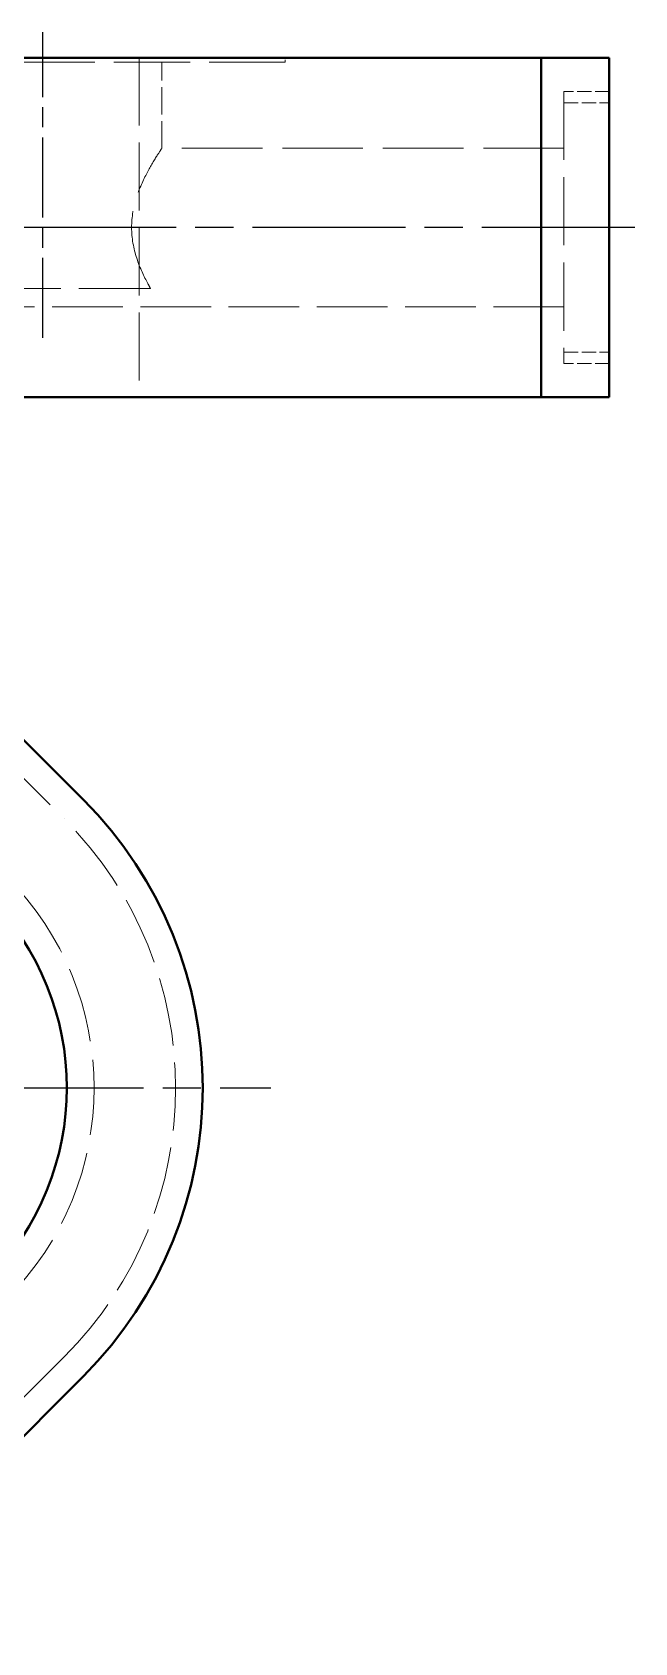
# Model space of a CAD drawing. Header units: millimetres. Extents: x 0 to 630, y 0 to 446.
# Drawn here: x 294.3 to 320.8, y 338.7 to 409.9 of the extents above; entities that cross this region are included whole.
import ezdxf

# ---------------------------------------------------------------- set-up
doc = ezdxf.new("R2010")
doc.units = ezdxf.units.MM
doc.header["$LTSCALE"] = 1.5
doc.linetypes.add('CHAIN', pattern=[0.3543, 0.2362, -0.0295, 0.0591, -0.0295])
doc.linetypes.add('DASHED', pattern=[0.2067, 0.1654, -0.0413])
for name, color, linetype, lineweight in [('가려진 것(ISO)', 2, 'DASHED', 18), ('가시적인 것(ISO)', 3, 'Continuous', 40), ('중심선(ISO)', 1, 'Continuous', 25)]:
    doc.layers.add(name, color=color, linetype=linetype, lineweight=lineweight)

msp = doc.modelspace()

# ---------------------------------------------------------------- linework, layer by layer
at = {"layer": '가려진 것(ISO)', "ltscale": 13.552266}
msp.add_line((305.423, 408.528), (284.023, 408.528), dxfattribs=at)
at = {"layer": '가려진 것(ISO)', "ltscale": 12.094824}
msp.add_line((298.973, 408.728), (298.973, 393.728), dxfattribs=at)
at = {"layer": '가려진 것(ISO)', "ltscale": 4.825131}
msp.add_line((299.973, 404.728), (299.973, 408.528), dxfattribs=at)
at = {"layer": '가려진 것(ISO)', "ltscale": 0.25386}
msp.add_line((305.423, 408.528), (305.423, 408.728), dxfattribs=at)
at = {"layer": '가려진 것(ISO)', "ltscale": 12.159042}
msp.add_line((317.723, 407.228), (317.723, 395.228), dxfattribs=at)
at = {"layer": '가려진 것(ISO)', "ltscale": 2.539495}
for p, q in [((319.723, 407.228), (317.723, 407.228)), ((317.723, 406.728), (319.723, 406.728)), ((317.723, 395.728), (319.723, 395.728)), ((319.723, 395.228), (317.723, 395.228))]:
    msp.add_line(p, q, dxfattribs=at)
at = {"layer": '가려진 것(ISO)', "ltscale": 14.312208}
msp.add_line((317.723, 404.728), (299.973, 404.728), dxfattribs=at)
at = {"layer": '가려진 것(ISO)', "ltscale": 12.786557}
msp.add_line((299.478, 398.528), (289.969, 398.528), dxfattribs=at)
at = {"layer": '가려진 것(ISO)', "ltscale": 12.561595}
msp.add_line((317.723, 397.728), (278.776, 397.728), dxfattribs=at)
at = {"layer": '가려진 것(ISO)', "ltscale": 14.191259}
for p, q in [((280.103, 390.663), (295.659, 375.107)), ((295.659, 351.348), (280.103, 335.792))]:
    msp.add_line(p, q, dxfattribs=at)
at = {"layer": '가려진 것(ISO)', "ltscale": 12.159042}
msp.add_arc((283.78, 363.228), 16.8, 315, 45, dxfattribs=at)
at = {"layer": '가려진 것(ISO)', "ltscale": 13.374947}
msp.add_arc((283.78, 363.228), 13.2, 315, 45, dxfattribs=at)
at = {"layer": '가려진 것(ISO)', "ltscale": 14.364047}
msp.add_open_spline([(299.478, 398.528), (299.437, 398.6), (299.395, 398.675), (299.191, 399.057), (299.006, 399.44), (298.726, 400.294), (298.637, 400.767), (298.637, 401.688), (298.726, 402.161), (299.006, 403.015), (299.191, 403.398), (299.514, 404.004), (299.679, 404.271), (299.909, 404.634), (299.948, 404.69), (299.973, 404.728)], degree=3, knots=[-1.4098951, -1.4098951, -1.4098951, -1.4098951, -1.3747692, -1.3747692, -1.2366847, -1.2366847, -1.0986001, -1.0986001, -0.9605155, -0.9605155, -0.822431, -0.822431, -0.6858655, -0.6858655, -0.5493, -0.5493, -0.5493, -0.5493], dxfattribs=at)
at = {"layer": '가시적인 것(ISO)'}
for p, q in [((269.223, 408.728), (316.723, 408.728)), ((316.723, 408.728), (319.723, 408.728)), ((316.723, 393.728), (316.723, 408.728)), ((319.723, 408.728), (319.723, 393.728)), ((271.223, 393.728), (316.723, 393.728)), ((319.723, 393.728), (316.723, 393.728)), ((280.951, 391.512), (296.508, 375.956)), ((296.508, 350.5), (280.951, 334.943))]:
    msp.add_line(p, q, dxfattribs=at)
for radius in [18, 12, 12]:
    msp.add_arc((283.78, 363.228), radius, 315, 45, dxfattribs=at)
at = {"layer": '중심선(ISO)', "linetype": 'CHAIN', "ltscale": 10.003174}
msp.add_line((294.723, 396.349), (294.723, 409.853), dxfattribs=at)
at = {"layer": '중심선(ISO)', "linetype": 'CHAIN', "ltscale": 19.051651}
for p, q in [((320.848, 401.228), (276.282, 401.228)), ((231.667, 363.228), (304.78, 363.228))]:
    msp.add_line(p, q, dxfattribs=at)

doc.saveas('drawing.dxf')
